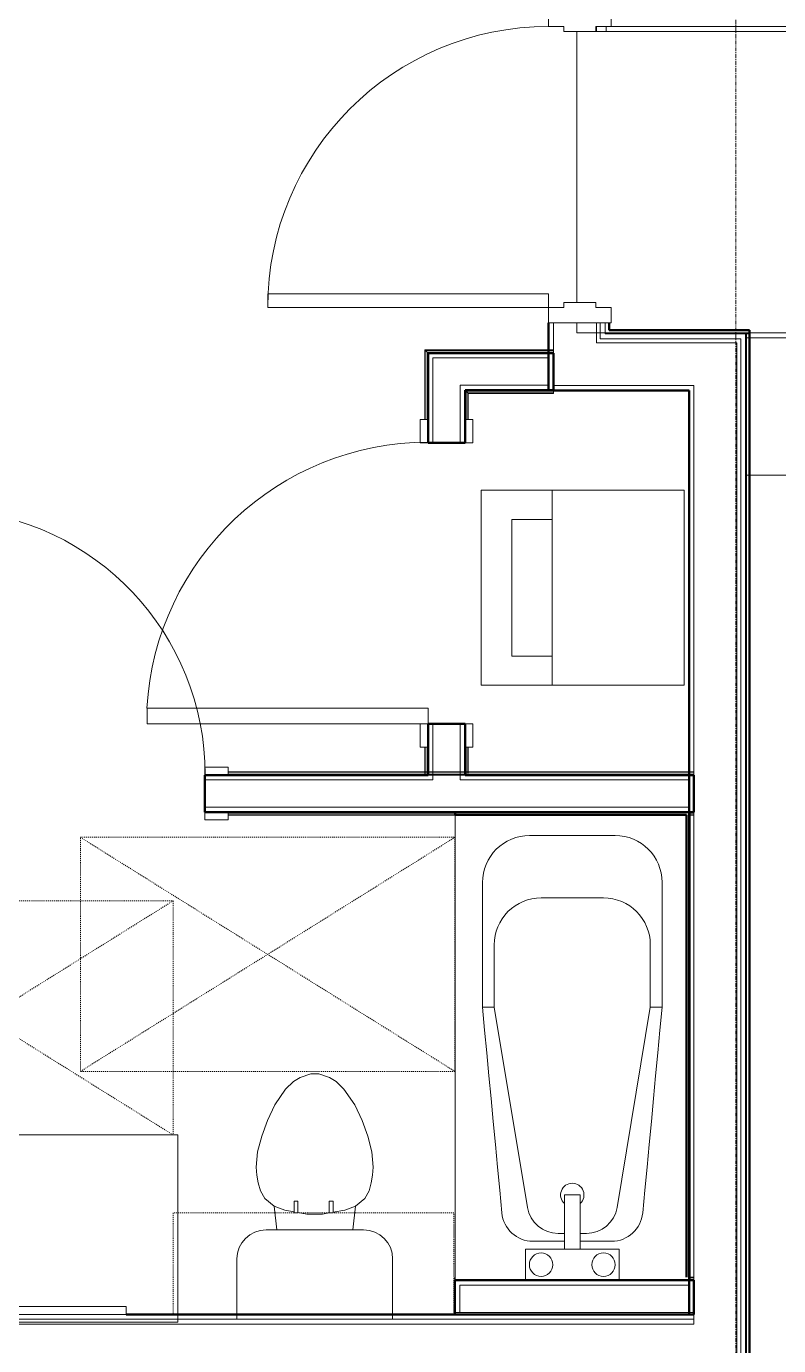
# Model space of a CAD drawing. Header units: inches. Extents: x -4218 to -1830, y 9767 to 12426.
# Drawn here: x -3572.2 to -3475.8, y 10838.4 to 11007.5 of the extents above; entities that cross this region are included whole.
import ezdxf

# ---------------------------------------------------------------- set-up
doc = ezdxf.new("R2010")
doc.units = ezdxf.units.IN
doc.header["$MEASUREMENT"] = 0
doc.linetypes.add('Dash', pattern=[0.25, 0.125, -0.125])
doc.linetypes.add('Grid Line 1_2_', pattern=[0.875, 0.5, -0.125, 0.125, -0.125])
for name, color, linetype, lineweight in [('0-1', 7, 'Continuous', 5), ('0-2', 253, 'Continuous', 9), ('0-3', 7, 'Continuous', 9), ('A-DOOR-1', 7, 'Continuous', 9), ('A-DOOR-2', 50, 'Continuous', 20), ('A-DOOR-FRAM-1', 50, 'Continuous', 20), ('A-FLOR-1', 253, 'Continuous', 9), ('A-FLOR-2', 252, 'Continuous', 9), ('A-FLOR-3', 7, 'Continuous', 9), ('A-FLOR-5', 192, 'Continuous', 9), ('A-GENM-HDLN-1', 7, 'Dash', 9), ('A-WALL-1', 250, 'Continuous', 50), ('A-WALL-2', 10, 'Continuous', 13), ('A-WALL-3', 254, 'Continuous', 9), ('A-WALL-4', 253, 'Continuous', 9), ('A-WALL-5', 252, 'Continuous', 9), ('A-WALL-6', 7, 'Continuous', 9), ('I-WALL-1', 250, 'Continuous', 50), ('I-WALL-2', 254, 'Continuous', 9), ('I-WALL-3', 253, 'Continuous', 9), ('I-WALL-4', 252, 'Continuous', 9), ('P-SANR-FIXT-1', 7, 'Continuous', 9), ('P-SANR-FIXT-2', 253, 'Continuous', 9), ('P-SANR-FIXT-3', 252, 'Continuous', 9), ('P-SANR-FIXT-4', 254, 'Continuous', 9), ('Q-CASE-1', 252, 'Continuous', 9), ('Q-CASE-2', 7, 'Continuous', 9), ('Q-CASE-4', 7, 'Dash', 9), ('Q-CASE-5', 254, 'Continuous', 9), ('S-GRID-1', 1, 'Grid Line 1_2_', 9)]:
    doc.layers.add(name, color=color, linetype=linetype, lineweight=lineweight)

# ---------------------------------------------------------------- blocks, each defined once
blk = doc.blocks.new('Basic Wall _ INT - W4BØF - _5_8 GYP - 2X4 WOOD_BATT_ - 5_8 GYP_ - ___-2688216-BACKGROUND - 3RD FLOOR')
at = {"layer": 'A-WALL-3'}
for p, q in [((-3486.67, 10911.92), (-3486.67, 10911.98)), ((-3486.67, 10911.77), (-3486.67, 10911.92)), ((-3486.67, 10911.7), (-3486.67, 10911.77)), ((-3486.67, 10911.56), (-3486.67, 10911.59))]:
    blk.add_line(p, q, dxfattribs=at)
at = {"layer": 'A-WALL-4'}
for p, q in [((-3643.97, 10911.59), (-3644, 10911.56)), ((-3643.8, 10911.77), (-3643.86, 10911.7)), ((-3643.65, 10911.92), (-3643.79, 10911.77)), ((-3643.59, 10911.98), (-3643.65, 10911.92)), ((-3620.4, 10911.92), (-3620.29, 10911.92)), ((-3620.28, 10911.92), (-3620.2, 10911.92)), ((-3620.19, 10911.92), (-3620.14, 10911.92)), ((-3615.25, 10911.56), (-3620, 10911.56)), ((-3619.99, 10911.92), (-3615.9, 10911.92)), ((-3615.87, 10911.92), (-3615.25, 10911.92)), ((-3615.1, 10911.92), (-3615.05, 10911.92)), ((-3615.03, 10911.92), (-3614.95, 10911.92)), ((-3614.94, 10911.92), (-3614.84, 10911.92)), ((-3591.65, 10911.92), (-3591.54, 10911.92)), ((-3591.53, 10911.92), (-3591.45, 10911.92)), ((-3591.45, 10911.92), (-3591.39, 10911.92)), ((-3591.25, 10911.92), (-3586.5, 10911.92)), ((-3586.5, 10911.56), (-3591.25, 10911.56)), ((-3585.98, 10911.56), (-3586.37, 10911.56)), ((-3546.37, 10911.56), (-3549.37, 10911.56)), ((-3521.16, 10911.92), (-3521.04, 10911.92)), ((-3521.04, 10911.92), (-3520.95, 10911.92)), ((-3520.95, 10911.92), (-3520.89, 10911.92)), ((-3516, 10911.56), (-3520.75, 10911.56)), ((-3520.72, 10911.92), (-3516.62, 10911.92)), ((-3516.59, 10911.92), (-3516, 10911.92)), ((-3515.85, 10911.92), (-3515.8, 10911.92)), ((-3515.79, 10911.92), (-3515.7, 10911.92)), ((-3515.7, 10911.92), (-3515.59, 10911.92)), ((-3487.3, 10911.92), (-3486.67, 10911.92)), ((-3486.67, 10911.56), (-3487.3, 10911.56)), ((-3486.67, 10911.98), (-3486.67, 10911.86)), ((-3486.67, 10911.86), (-3486.67, 10911.69)), ((-3486.67, 10911.69), (-3486.67, 10911.65)), ((-3486.67, 10911.65), (-3486.67, 10911.61)), ((-3486.67, 10911.61), (-3486.67, 10911.56))]:
    blk.add_line(p, q, dxfattribs=at)
at = {"layer": 'A-WALL-5'}
for p, q in [((-3620, 10911.56), (-3644, 10911.56)), ((-3643.65, 10911.92), (-3620.41, 10911.92)), ((-3620.4, 10911.98), (-3620.29, 10911.98)), ((-3620.28, 10911.98), (-3620.2, 10911.98)), ((-3620.19, 10911.98), (-3620.14, 10911.98)), ((-3615.88, 10911.69), (-3620, 10911.69)), ((-3619.99, 10911.98), (-3615.9, 10911.98)), ((-3615.87, 10911.98), (-3615.25, 10911.98)), ((-3615.25, 10911.69), (-3615.87, 10911.69)), ((-3591.25, 10911.56), (-3615.25, 10911.56)), ((-3615.1, 10911.98), (-3615.05, 10911.98)), ((-3615.03, 10911.98), (-3614.95, 10911.98)), ((-3614.94, 10911.98), (-3614.84, 10911.98)), ((-3614.84, 10911.92), (-3591.66, 10911.92)), ((-3591.65, 10911.98), (-3591.54, 10911.98)), ((-3591.53, 10911.98), (-3591.45, 10911.98)), ((-3591.44, 10911.98), (-3591.39, 10911.98)), ((-3591.25, 10911.98), (-3586.5, 10911.98)), ((-3586.52, 10911.69), (-3591.23, 10911.69)), ((-3586.37, 10911.56), (-3586.5, 10911.56)), ((-3546.37, 10911.92), (-3521.16, 10911.92)), ((-3520.75, 10911.56), (-3546.37, 10911.56)), ((-3521.15, 10911.98), (-3521.04, 10911.98)), ((-3521.04, 10911.98), (-3520.95, 10911.98)), ((-3520.95, 10911.98), (-3520.89, 10911.98)), ((-3516.62, 10911.69), (-3520.74, 10911.69)), ((-3520.71, 10911.98), (-3516.62, 10911.98)), ((-3516, 10911.69), (-3516.61, 10911.69)), ((-3516.58, 10911.98), (-3516, 10911.98)), ((-3487.3, 10911.56), (-3516, 10911.56)), ((-3515.85, 10911.98), (-3515.8, 10911.98)), ((-3515.79, 10911.98), (-3515.7, 10911.98)), ((-3515.7, 10911.98), (-3515.59, 10911.98)), ((-3515.59, 10911.92), (-3487.3, 10911.92)), ((-3487.3, 10911.98), (-3486.67, 10911.98)), ((-3486.67, 10911.69), (-3487.3, 10911.69))]:
    blk.add_line(p, q, dxfattribs=at)
at = {"layer": 'A-WALL-6'}
for p, q in [((-3620, 10911.69), (-3643.87, 10911.69)), ((-3643.59, 10911.98), (-3620.41, 10911.98)), ((-3591.25, 10911.69), (-3615.25, 10911.69)), ((-3614.84, 10911.98), (-3591.66, 10911.98)), ((-3586.37, 10911.69), (-3586.5, 10911.69)), ((-3546.37, 10911.98), (-3521.16, 10911.98)), ((-3520.75, 10911.69), (-3546.37, 10911.69)), ((-3487.3, 10911.69), (-3516, 10911.69)), ((-3515.59, 10911.98), (-3487.3, 10911.98))]:
    blk.add_line(p, q, dxfattribs=at)
at = {"layer": 'A-WALL-6', "flags": 128}
for points in [[(-3643.96, 10911.61), (-3643.93, 10911.63), (-3643.91, 10911.65), (-3643.9, 10911.67), (-3643.88, 10911.68), (-3643.88, 10911.69), (-3643.87, 10911.69)], [(-3643.87, 10911.69), (-3643.85, 10911.71), (-3643.8, 10911.77), (-3643.7, 10911.86), (-3643.59, 10911.98)]]:
    blk.add_lwpolyline(points, dxfattribs=at)
blk = doc.blocks.new('Basic Wall _ INT - W4BØF - _5_8 GYP - 2X4 WOOD_BATT_ - 5_8 GYP_ - ___-2688215-BACKGROUND - 3RD FLOOR')
at = {"layer": 'A-WALL-3'}
for p, q in [((-3486.67, 10906.79), (-3486.67, 10906.81)), ((-3486.67, 10906.61), (-3486.67, 10906.67)), ((-3486.67, 10906.46), (-3486.67, 10906.61)), ((-3486.67, 10906.4), (-3486.67, 10906.46))]:
    blk.add_line(p, q, dxfattribs=at)
at = {"layer": 'A-WALL-4'}
for p, q in [((-3649.1, 10906.46), (-3649.16, 10906.4)), ((-3648.95, 10906.61), (-3649.1, 10906.46)), ((-3648.89, 10906.67), (-3648.95, 10906.61)), ((-3648.75, 10906.81), (-3648.77, 10906.79)), ((-3615.25, 10906.81), (-3620, 10906.81)), ((-3620, 10906.46), (-3615.25, 10906.46)), ((-3583.37, 10906.81), (-3586.37, 10906.81)), ((-3546.37, 10906.81), (-3549.37, 10906.81)), ((-3486.67, 10906.81), (-3487.26, 10906.81)), ((-3487.26, 10906.46), (-3486.67, 10906.46)), ((-3486.67, 10906.81), (-3486.67, 10906.77)), ((-3486.67, 10906.77), (-3486.67, 10906.7)), ((-3486.67, 10906.7), (-3486.67, 10906.69)), ((-3486.67, 10906.69), (-3486.67, 10906.61)), ((-3486.67, 10906.61), (-3486.67, 10906.4))]:
    blk.add_line(p, q, dxfattribs=at)
at = {"layer": 'A-WALL-5'}
for p, q in [((-3649.1, 10906.46), (-3621, 10906.46)), ((-3620, 10906.81), (-3648.75, 10906.81)), ((-3620, 10906.4), (-3615.25, 10906.4)), ((-3619.98, 10906.69), (-3615.27, 10906.69)), ((-3586.37, 10906.81), (-3615.25, 10906.81)), ((-3614.25, 10906.46), (-3586.37, 10906.46)), ((-3517.26, 10906.81), (-3546.37, 10906.81)), ((-3546.37, 10906.46), (-3517.26, 10906.46)), ((-3487.26, 10906.69), (-3486.67, 10906.69)), ((-3487.26, 10906.4), (-3486.67, 10906.4))]:
    blk.add_line(p, q, dxfattribs=at)
at = {"layer": 'A-WALL-6'}
for p, q in [((-3649.16, 10906.4), (-3621, 10906.4)), ((-3648.87, 10906.69), (-3620, 10906.69)), ((-3615.25, 10906.69), (-3586.37, 10906.69)), ((-3614.25, 10906.4), (-3586.37, 10906.4)), ((-3546.37, 10906.69), (-3517.26, 10906.69)), ((-3546.37, 10906.4), (-3517.26, 10906.4))]:
    blk.add_line(p, q, dxfattribs=at)
at = {"layer": 'A-WALL-6', "flags": 128}
for points in [[(-3649.16, 10906.4), (-3649.04, 10906.52), (-3648.95, 10906.61), (-3648.89, 10906.67), (-3648.87, 10906.69)], [(-3648.87, 10906.69), (-3648.87, 10906.69), (-3648.86, 10906.7), (-3648.85, 10906.71), (-3648.83, 10906.73), (-3648.81, 10906.75), (-3648.79, 10906.77)]]:
    blk.add_lwpolyline(points, dxfattribs=at)
blk = doc.blocks.new('Basic Wall _ INT - W4BØF - _5_8 GYP - 2X4 WOOD_BATT_ - 5_8 GYP_ - ___-2688218-BACKGROUND - 3RD FLOOR')
at = {"layer": 'A-WALL-4'}
for p, q in [((-3516, 10960.88), (-3515.97, 10960.86)), ((-3515.86, 10960.74), (-3515.8, 10960.68)), ((-3515.79, 10960.68), (-3515.65, 10960.53)), ((-3515.65, 10960.53), (-3515.59, 10960.47)), ((-3504.67, 10960.88), (-3505.26, 10960.88)), ((-3504.67, 10960.86), (-3504.67, 10960.88))]:
    blk.add_line(p, q, dxfattribs=at)
at = {"layer": 'A-WALL-5'}
for p, q in [((-3505.3, 10960.88), (-3516, 10960.88)), ((-3515.65, 10960.53), (-3504.67, 10960.53)), ((-3504.67, 10960.88), (-3504.67, 10960.84)), ((-3504.67, 10960.68), (-3504.67, 10960.74)), ((-3504.67, 10960.53), (-3504.67, 10960.68)), ((-3504.67, 10960.47), (-3504.67, 10960.53))]:
    blk.add_line(p, q, dxfattribs=at)
at = {"layer": 'A-WALL-6'}
for p, q in [((-3515.87, 10960.76), (-3504.67, 10960.76)), ((-3515.59, 10960.47), (-3504.67, 10960.47)), ((-3504.67, 10960.84), (-3504.67, 10960.76)), ((-3504.67, 10960.76), (-3504.67, 10960.47))]:
    blk.add_line(p, q, dxfattribs=at)
at = {"layer": 'A-WALL-6', "flags": 128}
for points in [[(-3515.87, 10960.76), (-3515.88, 10960.76), (-3515.88, 10960.77), (-3515.9, 10960.78), (-3515.91, 10960.8), (-3515.93, 10960.82), (-3515.96, 10960.84)], [(-3515.59, 10960.47), (-3515.7, 10960.59), (-3515.8, 10960.68), (-3515.85, 10960.74), (-3515.87, 10960.76)]]:
    blk.add_lwpolyline(points, dxfattribs=at)
blk = doc.blocks.new('Basic Wall _ INT - W4BØF - _5_8 GYP - 2X4 WOOD_BATT_ - 5_8 GYP_ - ___-2688217-BACKGROUND - 3RD FLOOR')
at = {"layer": 'A-WALL-3'}
for p, q in [((-3504.67, 10965.98), (-3504.67, 10966.05)), ((-3504.67, 10965.84), (-3504.67, 10965.98)), ((-3504.67, 10965.77), (-3504.67, 10965.83))]:
    blk.add_line(p, q, dxfattribs=at)
at = {"layer": 'A-WALL-4'}
for p, q in [((-3521.16, 10966.05), (-3521.1, 10965.98)), ((-3521.1, 10965.98), (-3520.95, 10965.84)), ((-3520.95, 10965.83), (-3520.89, 10965.77)), ((-3520.77, 10965.66), (-3520.75, 10965.63)), ((-3505.3, 10965.98), (-3504.67, 10965.98)), ((-3504.67, 10965.63), (-3505.3, 10965.63)), ((-3504.67, 10966.05), (-3504.67, 10965.78)), ((-3504.67, 10965.63), (-3504.67, 10965.66))]:
    blk.add_line(p, q, dxfattribs=at)
at = {"layer": 'A-WALL-5'}
for p, q in [((-3521.1, 10965.98), (-3505.3, 10965.98)), ((-3505.3, 10965.63), (-3520.75, 10965.63)), ((-3505.3, 10966.05), (-3504.67, 10966.05)), ((-3504.67, 10965.76), (-3505.3, 10965.76)), ((-3504.67, 10965.78), (-3504.67, 10965.76)), ((-3504.67, 10965.76), (-3504.67, 10965.75)), ((-3504.67, 10965.75), (-3504.67, 10965.73)), ((-3504.67, 10965.73), (-3504.67, 10965.7)), ((-3504.67, 10965.7), (-3504.67, 10965.68)), ((-3504.67, 10965.68), (-3504.67, 10965.63))]:
    blk.add_line(p, q, dxfattribs=at)
at = {"layer": 'A-WALL-6'}
for p, q in [((-3521.16, 10966.05), (-3505.3, 10966.05)), ((-3505.3, 10965.76), (-3520.87, 10965.76))]:
    blk.add_line(p, q, dxfattribs=at)
at = {"layer": 'A-WALL-6', "flags": 128}
for points in [[(-3520.87, 10965.76), (-3520.89, 10965.78), (-3520.95, 10965.83), (-3521.04, 10965.93), (-3521.16, 10966.05)], [(-3520.79, 10965.68), (-3520.81, 10965.7), (-3520.83, 10965.72), (-3520.85, 10965.73), (-3520.86, 10965.75), (-3520.87, 10965.75), (-3520.87, 10965.76)]]:
    blk.add_lwpolyline(points, dxfattribs=at)
blk = doc.blocks.new('SWING - SINGLE - FLUSH - 2-10 x 6-8 - PRIVACY-3199405-BACKGROUND - 3RD FLOOR')
at = {"layer": 'A-DOOR-1'}
blk.add_arc((17, -2.38), 34.07, 180, 266.6343, dxfattribs=at)
at = {"layer": 'A-DOOR-2'}
for p, q in [((15, -2.38), (15, -36.38)), ((17, -2.38), (15, -2.38)), ((17, -2.38), (17, -36.38)), ((17, -36.38), (15, -36.38))]:
    blk.add_line(p, q, dxfattribs=at)
at = {"layer": 'A-DOOR-FRAM-1'}
for p, q in [((-20, 2.37), (-20, 3.37)), ((-20, 3.37), (-17, 3.37)), ((-17, 2.37), (-20, 2.37)), ((-17, 3.37), (-17, 2.37)), ((17, 2.37), (17, 3.37)), ((17, 3.37), (20, 3.37)), ((20, 2.37), (17, 2.37)), ((20, 3.37), (20, 2.37)), ((-20, -2.38), (-17, -2.38)), ((-20, -3.38), (-20, -2.38)), ((-17, -3.38), (-20, -3.38)), ((-17, -2.38), (-17, -3.38)), ((17, -2.38), (20, -2.38)), ((17, -3.38), (17, -2.38)), ((20, -3.38), (17, -3.38)), ((20, -2.38), (20, -3.38))]:
    blk.add_line(p, q, dxfattribs=at)
blk = doc.blocks.new('Basic Wall _ INT - W4BØF - _5_8 GYP - 2X4 WOOD_BATT_ - 5_8 GYP_ - ___-2688220-BACKGROUND - 3RD FLOOR')
at = {"layer": 'A-WALL-3'}
for p, q in [((-3516, 10911.56), (-3515.97, 10911.56)), ((-3515.86, 10911.56), (-3515.8, 10911.56)), ((-3515.79, 10911.56), (-3515.65, 10911.56)), ((-3515.65, 10911.56), (-3515.59, 10911.56))]:
    blk.add_line(p, q, dxfattribs=at)
at = {"layer": 'A-WALL-4'}
for p, q in [((-3515.97, 10960.86), (-3516, 10960.88)), ((-3515.8, 10960.68), (-3515.86, 10960.74)), ((-3515.65, 10960.53), (-3515.79, 10960.68)), ((-3515.59, 10960.47), (-3515.65, 10960.53)), ((-3516, 10954.13), (-3516, 10957.13)), ((-3516, 10915.13), (-3516, 10918.13)), ((-3515.91, 10911.56), (-3515.93, 10911.56)), ((-3515.9, 10911.56), (-3515.91, 10911.56)), ((-3515.88, 10911.56), (-3515.9, 10911.56)), ((-3515.88, 10911.56), (-3515.88, 10911.56)), ((-3515.87, 10911.56), (-3515.88, 10911.56)), ((-3515.7, 10911.56), (-3515.87, 10911.56)), ((-3515.59, 10911.56), (-3515.7, 10911.56)), ((-3515.65, 10911.98), (-3515.65, 10911.81))]:
    blk.add_line(p, q, dxfattribs=at)
at = {"layer": 'A-WALL-5'}
for p, q in [((-3516, 10957.13), (-3516, 10960.88)), ((-3515.65, 10960.53), (-3515.65, 10957.15)), ((-3516, 10911.56), (-3516, 10915.13)), ((-3515.65, 10915.13), (-3515.65, 10911.98)), ((-3515.96, 10911.56), (-3516, 10911.56)), ((-3515.93, 10911.56), (-3515.96, 10911.56)), ((-3515.59, 10911.98), (-3515.59, 10911.81))]:
    blk.add_line(p, q, dxfattribs=at)
at = {"layer": 'A-WALL-6'}
for p, q in [((-3515.87, 10957.13), (-3515.87, 10960.76)), ((-3515.59, 10960.47), (-3515.59, 10957.13)), ((-3515.87, 10911.56), (-3515.87, 10915.13)), ((-3515.59, 10915.13), (-3515.59, 10911.98))]:
    blk.add_line(p, q, dxfattribs=at)
at = {"layer": 'A-WALL-6', "flags": 128}
for points in [[(-3515.96, 10960.84), (-3515.93, 10960.82), (-3515.91, 10960.8), (-3515.9, 10960.78), (-3515.88, 10960.77), (-3515.88, 10960.76), (-3515.87, 10960.76)], [(-3515.87, 10960.76), (-3515.85, 10960.74), (-3515.8, 10960.68), (-3515.7, 10960.59), (-3515.59, 10960.47)]]:
    blk.add_lwpolyline(points, dxfattribs=at)
blk = doc.blocks.new('Basic Wall _ INT - W4BØF - _5_8 GYP - 2X4 WOOD_BATT_ - 5_8 GYP_ - ___-2688219-BACKGROUND - 3RD FLOOR')
at = {"layer": 'A-WALL-3'}
for p, q in [((-3521.16, 10911.56), (-3521.1, 10911.56)), ((-3521.1, 10911.56), (-3520.95, 10911.56)), ((-3520.95, 10911.56), (-3520.89, 10911.56)), ((-3520.77, 10911.56), (-3520.75, 10911.56))]:
    blk.add_line(p, q, dxfattribs=at)
at = {"layer": 'A-WALL-4'}
for p, q in [((-3521.1, 10965.98), (-3521.16, 10966.05)), ((-3520.95, 10965.84), (-3521.1, 10965.98)), ((-3520.89, 10965.77), (-3520.95, 10965.83)), ((-3520.75, 10965.63), (-3520.77, 10965.66)), ((-3520.75, 10954.13), (-3520.75, 10957.13)), ((-3520.75, 10915.13), (-3520.75, 10918.13)), ((-3520.95, 10911.56), (-3521.16, 10911.56)), ((-3521.1, 10911.98), (-3521.1, 10911.86)), ((-3521.1, 10911.82), (-3521.1, 10911.77)), ((-3520.89, 10911.56), (-3520.95, 10911.56)), ((-3520.87, 10911.56), (-3520.89, 10911.56)), ((-3520.85, 10911.56), (-3520.87, 10911.56)), ((-3520.81, 10911.56), (-3520.85, 10911.56))]:
    blk.add_line(p, q, dxfattribs=at)
at = {"layer": 'A-WALL-5'}
for p, q in [((-3521.1, 10965.98), (-3521.1, 10957.13)), ((-3520.75, 10957.13), (-3520.75, 10965.63)), ((-3521.1, 10915.13), (-3521.1, 10911.98)), ((-3520.75, 10911.56), (-3520.75, 10915.13)), ((-3521.16, 10911.98), (-3521.16, 10911.86)), ((-3521.16, 10911.82), (-3521.16, 10911.77)), ((-3520.79, 10911.56), (-3520.81, 10911.56)), ((-3520.75, 10911.56), (-3520.79, 10911.56))]:
    blk.add_line(p, q, dxfattribs=at)
at = {"layer": 'A-WALL-6'}
for p, q in [((-3521.16, 10966.05), (-3521.16, 10957.13)), ((-3520.87, 10965.76), (-3520.87, 10957.13)), ((-3521.16, 10915.13), (-3521.16, 10911.98)), ((-3520.87, 10915.13), (-3520.87, 10911.56))]:
    blk.add_line(p, q, dxfattribs=at)
at = {"layer": 'A-WALL-6', "flags": 128}
for points in [[(-3521.16, 10966.05), (-3521.04, 10965.93), (-3520.95, 10965.83), (-3520.89, 10965.78), (-3520.87, 10965.76)], [(-3520.87, 10965.76), (-3520.87, 10965.75), (-3520.86, 10965.75), (-3520.85, 10965.73), (-3520.83, 10965.72), (-3520.81, 10965.7), (-3520.79, 10965.68)]]:
    blk.add_lwpolyline(points, dxfattribs=at)
blk = doc.blocks.new('Stacked Washer and Dryer - 26_x25_ - Private-1352637-BACKGROUND - 3RD FLOOR')
at = {"layer": 'P-SANR-FIXT-1'}
for p, q in [((0, 12.5), (26, 12.5)), ((0, 12.5), (0, -12.5)), ((16.90625, 12.5), (16.90625, -12.5)), ((26, 12.5), (26, -12.5)), ((16.90625, 8.75), (22.09375, 8.75)), ((22.09375, 8.75), (22.09375, -8.75)), ((22.09375, -8.75), (16.90625, -8.75)), ((26, -12.5), (0, -12.5))]:
    blk.add_line(p, q, dxfattribs=at)
blk = doc.blocks.new('SWING - SINGLE - FLUSH - 3-0 x 6-8 - PASSAGE-3208263-BACKGROUND - 3RD FLOOR')
at = {"layer": 'A-DOOR-1'}
blk.add_arc((18, -2.38), 36.07, 180, 266.8211, dxfattribs=at)
at = {"layer": 'A-DOOR-2'}
for p, q in [((16, -2.38), (16, -38.39)), ((18, -2.38), (16, -2.38)), ((18, -2.38), (18, -38.39)), ((18, -38.39), (16, -38.39))]:
    blk.add_line(p, q, dxfattribs=at)
at = {"layer": 'A-DOOR-FRAM-1'}
for p, q in [((-21, 2.37), (-21, 3.37)), ((-21, 3.37), (-18, 3.37)), ((-18, 2.37), (-21, 2.37)), ((-18, 3.37), (-18, 2.37)), ((18, 2.37), (18, 3.37)), ((18, 3.37), (21, 3.37)), ((21, 2.37), (18, 2.37)), ((21, 3.37), (21, 2.37)), ((-21, -2.38), (-18, -2.38)), ((-21, -3.38), (-21, -2.38)), ((-18, -3.38), (-21, -3.38)), ((-18, -2.38), (-18, -3.38)), ((18, -2.38), (21, -2.38)), ((18, -3.38), (18, -2.38)), ((21, -3.38), (18, -3.38)), ((21, -2.38), (21, -3.38))]:
    blk.add_line(p, q, dxfattribs=at)
blk = doc.blocks.new('Toilet-Domestic-3D - Toilet-Domestic-3D-V87-BACKGROUND - 3RD FLOOR')
at = {"layer": 'P-SANR-FIXT-1'}
for p, q in [((-1.87, 11.5), (-0.5, 12)), ((-0.5, 12), (0.5, 12)), ((0.5, 12), (1.87, 11.5)), ((-3.74, 10), (-2.74, 11)), ((-2.74, 11), (-1.87, 11.5)), ((1.87, 11.5), (2.74, 11)), ((2.74, 11), (3.74, 10)), ((-5.13, 8), (-3.74, 10)), ((3.74, 10), (5.13, 8)), ((-6.06, 6), (-5.13, 8)), ((5.13, 8), (6.06, 6)), ((-6.79, 4), (-6.06, 6)), ((6.06, 6), (6.79, 4)), ((-7.33, 1.99), (-6.79, 4)), ((6.79, 4), (7.33, 1.99)), ((-7.5, 0), (-7.33, 1.99)), ((7.33, 1.99), (7.5, 0)), ((-7.41, -1), (-7.5, 0)), ((-7.24, -2), (-7.41, -1)), ((7.41, -1), (7.24, -2)), ((7.5, 0), (7.41, -1)), ((-6.97, -3), (-7.24, -2)), ((-6.4, -4), (-6.97, -3)), ((6.97, -3), (6.4, -4)), ((7.24, -2), (6.97, -3)), ((-5.21, -5), (-6.4, -4)), ((-3.84, -5.5), (-5.21, -5)), ((-4.86, -8.02), (-5.21, -5)), ((5.21, -5), (3.84, -5.5)), ((4.86, -8.02), (5.21, -5)), ((6.4, -4), (5.21, -5)), ((-2.65, -5.71), (-3.84, -5.5)), ((-1, -6), (-2.16, -5.8)), ((1, -6), (-1, -6)), ((1.85, -5.85), (1, -6)), ((3.84, -5.5), (2.34, -5.76)), ((6.25, -8.02), (-6.25, -8.02)), ((-9.98, -11.75), (-9.98, -18.85)), ((9.98, -18.85), (9.98, -11.75))]:
    blk.add_line(p, q, dxfattribs=at)
for centre, start, end in [((-6.25, -11.75), 90, 180), ((6.25, -11.75), 0, 90)]:
    blk.add_arc(centre, 3.73, start, end, dxfattribs=at)
at = {"layer": 'P-SANR-FIXT-2'}
blk.add_line((-9.98, -19.48), (9.98, -19.48), dxfattribs=at)
at = {"layer": 'P-SANR-FIXT-3'}
for p, q in [((-9.98, -18.85), (-9.98, -19.48)), ((9.98, -19.48), (9.98, -18.85))]:
    blk.add_line(p, q, dxfattribs=at)
blk = doc.blocks.new('Bath Vanity - Bath Vanity 60_-2708009-BACKGROUND - 3RD FLOOR')
at = {"layer": 'Q-CASE-1'}
for p, q in [((30.74, 0), (-29.26, 0)), ((-29.26, 0), (-29.26, -1)), ((30.74, -1), (30.74, 0))]:
    blk.add_line(p, q, dxfattribs=at)
at = {"layer": 'Q-CASE-2'}
for p, q in [((-29.26, -1), (-29.26, -24)), ((30.74, -24), (30.74, -1)), ((-29.26, -24), (30.74, -24))]:
    blk.add_line(p, q, dxfattribs=at)
blk = doc.blocks.new('Bath Tub - Maestro - 60_x30_-V91-BACKGROUND - 3RD FLOOR')
at = {"layer": 'P-SANR-FIXT-1'}
for p, q in [((59.63, 0), (0.38, 0)), ((35, -5), (9.35, -9.26)), ((35, -3.5), (51, -3.5)), ((35, -5), (35, -3.5)), ((43, -5), (35, -5)), ((4, -9), (0.38, -9)), ((4, -14), (4, -9)), ((5, -14), (5, -9.96)), ((57, -9.5), (57, -20.5)), ((49, -19), (49, -11)), ((6, -13.2), (6, -14)), ((4, -16), (4, -14)), ((4, -14), (10.94, -14)), ((10.94, -16), (10.94, -14)), ((4, -21), (4, -16)), ((10.94, -16), (4, -16)), ((5, -20.04), (5, -16)), ((6, -16), (6, -16.8)), ((0.38, -21), (4, -21)), ((9.35, -20.74), (35, -25)), ((35, -25), (35, -26.5)), ((35, -25), (43, -25)), ((51, -26.5), (35, -26.5))]:
    blk.add_line(p, q, dxfattribs=at)
at = {"layer": 'P-SANR-FIXT-1', "flags": 128}
for points in [[(8.63, -5.97), (11.56, -5.7), (14.49, -5.42), (17.42, -5.15), (20.35, -4.87), (23.28, -4.6), (26.21, -4.32), (29.14, -4.05), (32.07, -3.77), (35, -3.5)], [(35, -26.5), (32.07, -26.23), (29.14, -25.95), (26.21, -25.68), (23.28, -25.4), (20.35, -25.13), (17.42, -24.85), (14.49, -24.58), (11.56, -24.3), (8.63, -24.03)]]:
    blk.add_lwpolyline(points, dxfattribs=at)
at = {"layer": 'P-SANR-FIXT-1'}
for centre, radius, start, end in [((43, -11), 6, 360, 90), ((51, -9.5), 6, 0, 90), ((9, -9.96), 4, 95.3558, 180), ((2, -11), 1.5, 0, 180), ((10, -13.2), 4, 99.4223, 180), ((2, -11), 1.5, 180, 360), ((10.94, -15), 1.5, 0, 137.9289), ((10.94, -15), 1.5, 222.0711, 360), ((10, -16.8), 4, 180, 260.5777), ((2, -19), 1.5, 0, 180), ((2, -19), 1.5, 180, 360), ((9, -20.04), 4, 180, 264.6442), ((43, -19), 6, 270, 0), ((51, -20.5), 6, 270, 0)]:
    blk.add_arc(centre, radius, start, end, dxfattribs=at)
at = {"layer": 'P-SANR-FIXT-2'}
for p, q in [((0, 0), (0, -9)), ((60, -29.97), (60, 0)), ((0, -9), (0, -21)), ((0, -21), (0, -29.97)), ((0, -30), (60, -30))]:
    blk.add_line(p, q, dxfattribs=at)
at = {"layer": 'P-SANR-FIXT-3'}
for p, q in [((0.38, 0), (0, 0)), ((60, 0), (59.63, 0)), ((0.38, -9), (0, -9)), ((0, -21), (0.38, -21))]:
    blk.add_line(p, q, dxfattribs=at)
at = {"layer": 'P-SANR-FIXT-4'}
blk.add_line((0, -9), (0, -21), dxfattribs=at)
blk = doc.blocks.new('ADA Clearances - 30_x48_-1721104-BACKGROUND - 3RD FLOOR')
at = {"layer": 'A-GENM-HDLN-1'}
for p, q in [((15, 24), (-15, -24)), ((-15, 24), (15, -24)), ((-15, -24), (-15, 24)), ((-15, 24), (15, 24)), ((15, 24), (15, -24)), ((15, -24), (-15, -24))]:
    blk.add_line(p, q, dxfattribs=at)
blk = doc.blocks.new('ADA Clearances - 30_x48_-V89-BACKGROUND - 3RD FLOOR')
at = {"layer": 'A-GENM-HDLN-1'}
for p, q in [((15, 24), (-15, -24)), ((-15, 24), (15, -24)), ((-15, 24), (15, 24)), ((15, 24), (15, -24)), ((15, -24), (-15, -24))]:
    blk.add_line(p, q, dxfattribs=at)
blk = doc.blocks.new('BATHROOM MIRROR - BATHROOM MIRROR 48_-3124766-BACKGROUND - 3RD FLOOR')
at = {"layer": 'Q-CASE-2'}
for p, q in [((24.74, 24), (-23.26, 24)), ((-23.26, 23), (-23.26, 24)), ((24.74, 24), (24.74, 23)), ((-23.26, 23), (24.74, 23))]:
    blk.add_line(p, q, dxfattribs=at)
at = {"layer": 'Q-CASE-5'}
blk.add_line((21.74, 24), (-20.26, 24), dxfattribs=at)
blk = doc.blocks.new('300 Series Wall Hung Cabinet_326 - 36_-2909952-BACKGROUND - 3RD FLOOR')
at = {"layer": 'Q-CASE-2'}
for p, q in [((-2.5, -13.19), (-2.01, -13.19)), ((-2.5, -13.19), (-2.5, -14.69)), ((-2.01, -14.69), (-2.01, -13.19)), ((2, -13.19), (2.49, -13.19)), ((2, -13.19), (2, -14.69)), ((2.49, -14.69), (2.49, -13.19)), ((-2.5, -14.69), (-2.01, -14.69)), ((2, -14.69), (2.49, -14.69))]:
    blk.add_line(p, q, dxfattribs=at)
at = {"layer": 'Q-CASE-4'}
for p, q in [((18, -0.19), (-18, -0.19)), ((-18, -0.19), (-18, -13.19)), ((18, -13.19), (18, -0.19)), ((-18, -13.19), (18, -13.19))]:
    blk.add_line(p, q, dxfattribs=at)
blk = doc.blocks.new('Basic Wall _ INT - W4FØF - INT - _5_8 GYP - 2X4 WOOD_BATT__ - ___-3084544-BACKGROUND - 3RD FLOOR')
at = {"layer": 'A-WALL-3'}
for p, q in [((-3486.67, 10847.17), (-3486.67, 10847.23)), ((-3486.67, 10847.02), (-3486.67, 10847.17)), ((-3486.67, 10846.95), (-3486.67, 10847.02)), ((-3486.67, 10846.81), (-3486.67, 10846.84))]:
    blk.add_line(p, q, dxfattribs=at)
at = {"layer": 'A-WALL-4'}
for p, q in [((-3486.67, 10847.17), (-3487.26, 10847.17)), ((-3486.67, 10847.23), (-3486.67, 10847.02)), ((-3487.26, 10846.81), (-3486.67, 10846.81)), ((-3486.67, 10847.02), (-3486.67, 10846.94)), ((-3486.67, 10846.94), (-3486.67, 10846.93)), ((-3486.67, 10846.93), (-3486.67, 10846.9)), ((-3486.67, 10846.9), (-3486.67, 10846.88)), ((-3486.67, 10846.88), (-3486.67, 10846.86)), ((-3486.67, 10846.86), (-3486.67, 10846.81))]:
    blk.add_line(p, q, dxfattribs=at)
at = {"layer": 'A-WALL-5'}
for p, q in [((-3517.3, 10847.23), (-3517.3, 10847.17)), ((-3517.3, 10847.17), (-3517.3, 10847.02)), ((-3486.67, 10847.23), (-3487.26, 10847.23)), ((-3517.3, 10847.02), (-3517.3, 10846.95)), ((-3517.3, 10846.84), (-3517.3, 10846.81)), ((-3486.67, 10846.94), (-3487.26, 10846.94))]:
    blk.add_line(p, q, dxfattribs=at)
at = {"layer": 'A-WALL-6'}
for p, q in [((-3517.3, 10846.94), (-3517.3, 10847.23)), ((-3517.3, 10846.86), (-3517.3, 10846.94)), ((-3517.3, 10846.81), (-3517.3, 10846.86))]:
    blk.add_line(p, q, dxfattribs=at)
blk = doc.blocks.new('CTR - 1st Phase - Unit Layouts_rvt-1-BACKGROUND - 3RD FLOOR')
at = {"layer": 'A-WALL-1'}
for p, q in [((-3504.67, 10965.63), (-3520.75, 10965.63)), ((-3520.75, 10965.63), (-3520.75, 10965.01)), ((-3504.67, 10965.01), (-3504.67, 10965.63)), ((-3520.75, 10965.01), (-3520.75, 10960.88)), ((-3504.67, 10961.51), (-3504.67, 10965.01)), ((-3520.75, 10960.88), (-3520.75, 10954.13)), ((-3516, 10960.88), (-3504.67, 10960.88)), ((-3516, 10954.13), (-3516, 10960.88)), ((-3504.67, 10960.88), (-3504.67, 10961.51)), ((-3520.75, 10954.13), (-3516, 10954.13)), ((-3516, 10918.13), (-3520.75, 10918.13)), ((-3520.75, 10918.13), (-3520.75, 10911.56)), ((-3516, 10911.56), (-3516, 10918.13)), ((-3520.75, 10911.56), (-3549.37, 10911.56)), ((-3549.37, 10911.56), (-3549.37, 10906.81)), ((-3486.67, 10911.56), (-3516, 10911.56)), ((-3486.67, 10910.94), (-3486.67, 10911.56)), ((-3486.67, 10907.44), (-3486.67, 10910.94)), ((-3549.37, 10906.81), (-3486.67, 10906.81)), ((-3487.64, 10906.81), (-3517.26, 10906.81)), ((-3517.26, 10906.81), (-3517.26, 10906.44)), ((-3517.26, 10906.44), (-3487.64, 10906.44)), ((-3487.26, 10906.81), (-3487.64, 10906.81)), ((-3487.64, 10906.44), (-3487.64, 10847.19)), ((-3487.26, 10846.81), (-3487.26, 10906.81)), ((-3486.67, 10906.81), (-3486.67, 10907.44)), ((-3486.67, 10846.81), (-3517.3, 10846.81)), ((-3517.3, 10846.81), (-3517.3, 10846.19)), ((-3517.3, 10846.19), (-3517.3, 10842.69)), ((-3487.64, 10846.81), (-3487.26, 10846.81)), ((-3486.67, 10846.19), (-3486.67, 10846.81)), ((-3486.67, 10842.69), (-3486.67, 10846.19)), ((-3517.3, 10842.69), (-3517.3, 10842.44)), ((-3517.3, 10842.44), (-3486.67, 10842.44)), ((-3486.67, 10842.44), (-3486.67, 10842.69))]:
    blk.add_line(p, q, dxfattribs=at)
at = {"layer": 'A-WALL-2'}
for p, q in [((-3520.12, 10965.01), (-3505.3, 10965.01)), ((-3520.12, 10961.51), (-3520.12, 10965.01)), ((-3505.3, 10961.51), (-3505.3, 10965.01)), ((-3520.12, 10960.88), (-3520.12, 10961.51)), ((-3520.12, 10960.88), (-3520.12, 10954.13)), ((-3516.62, 10961.51), (-3505.3, 10961.51)), ((-3516.62, 10960.88), (-3516.62, 10961.51)), ((-3516.62, 10960.88), (-3516.62, 10954.13)), ((-3520.12, 10918.13), (-3520.12, 10911.56)), ((-3516.62, 10918.13), (-3516.62, 10911.56)), ((-3520.12, 10910.94), (-3520.12, 10911.56)), ((-3516.62, 10910.94), (-3516.62, 10911.56)), ((-3549.37, 10910.94), (-3520.12, 10910.94)), ((-3516.62, 10910.94), (-3487.3, 10910.94)), ((-3487.3, 10910.94), (-3487.3, 10907.44)), ((-3549.37, 10907.44), (-3487.3, 10907.44)), ((-3516.67, 10846.19), (-3516.67, 10842.69)), ((-3487.3, 10846.19), (-3516.67, 10846.19)), ((-3487.3, 10842.69), (-3487.3, 10846.19)), ((-3516.67, 10842.69), (-3517.3, 10842.69)), ((-3516.67, 10842.69), (-3517.3, 10842.69)), ((-3487.3, 10842.69), (-3516.67, 10842.69)), ((-3486.67, 10842.69), (-3487.3, 10842.69)), ((-3486.67, 10842.69), (-3487.3, 10842.69))]:
    blk.add_line(p, q, dxfattribs=at)
at = {"layer": 'A-WALL-3'}
for p, q in [((-3504.67, 10965.63), (-3505.3, 10965.63)), ((-3504.67, 10965.63), (-3504.67, 10961.51)), ((-3505.26, 10960.88), (-3504.67, 10960.88)), ((-3520.75, 10957.13), (-3520.75, 10954.13)), ((-3516, 10954.13), (-3516, 10957.13)), ((-3520.75, 10918.13), (-3520.75, 10915.13)), ((-3516, 10915.13), (-3516, 10918.13)), ((-3546.37, 10911.56), (-3549.37, 10911.56)), ((-3520.89, 10911.56), (-3521.16, 10911.56)), ((-3520.75, 10911.98), (-3520.75, 10911.86)), ((-3520.75, 10911.82), (-3520.75, 10911.77)), ((-3516, 10911.81), (-3516, 10911.98)), ((-3515.59, 10911.56), (-3515.85, 10911.56)), ((-3486.67, 10911.56), (-3487.3, 10911.56)), ((-3486.67, 10911.56), (-3486.67, 10906.81)), ((-3549.37, 10906.81), (-3546.37, 10906.81)), ((-3487.26, 10906.81), (-3486.67, 10906.81)), ((-3486.67, 10846.81), (-3487.26, 10846.81)), ((-3486.67, 10846.81), (-3486.67, 10842.44))]:
    blk.add_line(p, q, dxfattribs=at)
at = {"layer": 'A-WALL-4'}
for p, q in [((-3505.3, 10965.63), (-3520.75, 10965.63)), ((-3520.75, 10960.88), (-3520.75, 10965.63)), ((-3520.75, 10960.88), (-3520.75, 10957.13)), ((-3516, 10960.88), (-3505.3, 10960.88)), ((-3516, 10957.13), (-3516, 10960.88)), ((-3504.67, 10961.46), (-3504.67, 10960.88)), ((-3520.75, 10915.13), (-3520.75, 10911.98)), ((-3516, 10911.98), (-3516, 10915.13)), ((-3521.16, 10911.56), (-3546.37, 10911.56)), ((-3487.3, 10911.56), (-3515.59, 10911.56)), ((-3546.37, 10906.81), (-3517.26, 10906.81)), ((-3487.64, 10906.81), (-3517.26, 10906.81)), ((-3487.64, 10906.81), (-3487.3, 10906.81)), ((-3487.26, 10846.81), (-3487.26, 10906.81)), ((-3487.3, 10846.81), (-3487.64, 10846.81)), ((-3517.3, 10842.44), (-3486.67, 10842.44))]:
    blk.add_line(p, q, dxfattribs=at)
at = {"layer": 'A-WALL-5'}
for p, q in [((-3516, 10954.13), (-3520.75, 10954.13)), ((-3520.75, 10918.13), (-3516, 10918.13)), ((-3549.37, 10906.81), (-3549.37, 10911.56)), ((-3517.26, 10906.44), (-3517.26, 10906.81)), ((-3517.26, 10906.44), (-3487.64, 10906.44)), ((-3487.64, 10906.44), (-3487.64, 10847.19)), ((-3517.3, 10842.44), (-3517.3, 10846.81))]:
    blk.add_line(p, q, dxfattribs=at)
at = {"layer": '0-2'}
for name, p in [('Basic Wall _ INT - W4BØF - _5_8 GYP - 2X4 WOOD_BATT_ - 5_8 GYP_ - ___-2688217-BACKGROUND - 3RD FLOOR', (0, 0)), ('Basic Wall _ INT - W4BØF - _5_8 GYP - 2X4 WOOD_BATT_ - 5_8 GYP_ - ___-2688219-BACKGROUND - 3RD FLOOR', (0, 0)), ('Basic Wall _ INT - W4BØF - _5_8 GYP - 2X4 WOOD_BATT_ - 5_8 GYP_ - ___-2688218-BACKGROUND - 3RD FLOOR', (0, 0)), ('Basic Wall _ INT - W4BØF - _5_8 GYP - 2X4 WOOD_BATT_ - 5_8 GYP_ - ___-2688220-BACKGROUND - 3RD FLOOR', (0, 0)), ('Basic Wall _ INT - W4BØF - _5_8 GYP - 2X4 WOOD_BATT_ - 5_8 GYP_ - ___-2688216-BACKGROUND - 3RD FLOOR', (0, 0)), ('Basic Wall _ INT - W4BØF - _5_8 GYP - 2X4 WOOD_BATT_ - 5_8 GYP_ - ___-2688215-BACKGROUND - 3RD FLOOR', (0, 0)), ('Toilet-Domestic-3D - Toilet-Domestic-3D-V87-BACKGROUND - 3RD FLOOR', (-3535.26, 10861.29)), ('Basic Wall _ INT - W4FØF - INT - _5_8 GYP - 2X4 WOOD_BATT__ - ___-3084544-BACKGROUND - 3RD FLOOR', (0, 0))]:
    blk.add_blockref(name, p, dxfattribs=at)
for name, p, rotation in [('SWING - SINGLE - FLUSH - 3-0 x 6-8 - PASSAGE-3208263-BACKGROUND - 3RD FLOOR', (-3518.37, 10936.13), 270.000000000028), ('Stacked Washer and Dryer - 26_x25_ - Private-1352637-BACKGROUND - 3RD FLOOR', (-3487.92, 10935.56), 180), ('SWING - SINGLE - FLUSH - 2-10 x 6-8 - PRIVACY-3199405-BACKGROUND - 3RD FLOOR', (-3566.37, 10909.19), 180), ('Bath Tub - Maestro - 60_x30_-V91-BACKGROUND - 3RD FLOOR', (-3517.26, 10846.81), 89.9999999999306), ('ADA Clearances - 30_x48_-1721104-BACKGROUND - 3RD FLOOR', (-3541.3, 10888.58), 89.99999999999972), ('ADA Clearances - 30_x48_-V89-BACKGROUND - 3RD FLOOR', (-3577.42, 10880.44), 89.99999999995553), ('Bath Vanity - Bath Vanity 60_-2708009-BACKGROUND - 3RD FLOOR', (-3582.06, 10841.44), 180), ('300 Series Wall Hung Cabinet_326 - 36_-2909952-BACKGROUND - 3RD FLOOR', (-3535.42, 10842.25), 180), ('BATHROOM MIRROR - BATHROOM MIRROR 48_-3124766-BACKGROUND - 3RD FLOOR', (-3582.69, 10866.44), 180)]:
    blk.add_blockref(name, p, dxfattribs=dict(at, rotation=rotation))
blk = doc.blocks.new('HOLLOW METAL - UNIT DOOR-2191980-BACKGROUND - 3RD FLOOR')
at = {"layer": 'A-DOOR-1'}
blk.add_arc((18, -4.125), 36, 180, 270, dxfattribs=at)
at = {"layer": 'A-DOOR-2'}
for p, q in [((16.25, -4.125), (18, -4.125)), ((16.25, -40.125), (16.25, -4.125)), ((18, -4.125), (18, -40.125)), ((18, -40.125), (16.25, -40.125))]:
    blk.add_line(p, q, dxfattribs=at)
at = {"layer": 'A-DOOR-FRAM-1'}
for p, q in [((-20, 3.875), (-18, 3.875)), ((-20, -4.125), (-20, 3.875)), ((-18, 3.875), (-18, 1.9375)), ((18, 3.875), (20, 3.875)), ((18, 1.9375), (18, 3.875)), ((20, 3.875), (20, -4.125)), ((-18, 1.9375), (-17.375, 1.9375)), ((-17.375, 1.9375), (-17.375, -2.1875)), ((17.375, 1.9375), (18, 1.9375)), ((17.375, -2.1875), (17.375, 1.9375)), ((-18, -2.1875), (-18, -4.125)), ((-17.375, -2.1875), (-18, -2.1875)), ((18, -2.1875), (17.375, -2.1875)), ((18, -4.125), (18, -2.1875)), ((-18, -4.125), (-20, -4.125)), ((20, -4.125), (18, -4.125))]:
    blk.add_line(p, q, dxfattribs=at)
blk = doc.blocks.new('CTR - 1st Phase - Common Walls_rvt-1-BACKGROUND - 3RD FLOOR')
at = {"layer": 'A-FLOR-1'}
for p, q in [((-3479.92, 10968.21), (-3479.55, 10968.21)), ((-3479.55, 10967.59), (-3479.92, 10967.59)), ((-3479.92, 10967.59), (-3479.92, 10949.97)), ((-3479.92, 10949.97), (-3479.57, 10949.97))]:
    blk.add_line(p, q, dxfattribs=at)
at = {"layer": 'A-FLOR-2'}
for p, q in [((-3501.67, 10969.49), (-3501.67, 10968.21)), ((-3501.67, 10968.21), (-3479.92, 10968.21)), ((-3479.55, 10968.21), (-3479.3, 10968.21)), ((-3479.3, 10967.59), (-3479.55, 10967.59)), ((-3479.55, 10949.97), (-3479.3, 10949.97))]:
    blk.add_line(p, q, dxfattribs=at)
at = {"layer": 'A-FLOR-3'}
for p, q in [((-3501.67, 11006.86), (-3501.67, 10972.11)), ((-3435.32, 11006.86), (-3499.24, 11006.86)), ((-3497.3, 11007.49), (-3435.32, 11007.49)), ((-3479.3, 10968.21), (-3435.32, 10968.21)), ((-3435.32, 10967.59), (-3479.3, 10967.59)), ((-3479.3, 10949.97), (-3435.32, 10949.97))]:
    blk.add_line(p, q, dxfattribs=at)
at = {"layer": 'A-WALL-2'}
for p, q in [((-3504.67, 10968.59), (-3504.67, 10969.49)), ((-3499.17, 10968.59), (-3499.17, 10969.49)), ((-3498.67, 10968.59), (-3498.67, 10969.49)), ((-3498.05, 10968.59), (-3498.05, 10969.49)), ((-3504.67, 10966.96), (-3504.67, 10968.59)), ((-3499.17, 10967.46), (-3499.17, 10968.59)), ((-3499.17, 10966.96), (-3499.17, 10967.46)), ((-3498.67, 10968.09), (-3498.67, 10968.59)), ((-3498.67, 10967.46), (-3498.67, 10968.09)), ((-3498.67, 10967.46), (-3480.67, 10967.46)), ((-3498.05, 10968.09), (-3498.05, 10968.59)), ((-3498.05, 10968.09), (-3480.05, 10968.09)), ((-3480.67, 10967.46), (-3480.67, 10966.96)), ((-3480.05, 10968.09), (-3479.55, 10968.09)), ((-3480.05, 10968.09), (-3480.05, 10967.46)), ((-3480.05, 10968.09), (-3479.55, 10968.09)), ((-3480.05, 10967.46), (-3480.05, 10960.84)), ((-3504.67, 10961.46), (-3504.67, 10966.96)), ((-3499.17, 10966.96), (-3481.17, 10966.96)), ((-3481.17, 10966.96), (-3481.17, 10961.46)), ((-3480.67, 10966.96), (-3480.67, 10960.84)), ((-3504.67, 10961.46), (-3486.67, 10961.46)), ((-3486.67, 10961.46), (-3486.67, 10960.84)), ((-3486.67, 10841.81), (-3486.67, 10960.84)), ((-3481.17, 10961.46), (-3481.17, 10960.84)), ((-3481.17, 10715.54), (-3481.17, 10960.84)), ((-3480.67, 10715.54), (-3480.67, 10960.84)), ((-3480.05, 10715.54), (-3480.05, 10960.84)), ((-3487.3, 10841.81), (-3852.47, 10841.81)), ((-3487.3, 10841.19), (-3852.47, 10841.19)), ((-3486.67, 10841.81), (-3487.3, 10841.81)), ((-3486.67, 10841.19), (-3487.3, 10841.19)), ((-3486.67, 10841.81), (-3486.67, 10841.19)), ((-3486.67, 10841.19), (-3486.67, 10841.81))]:
    blk.add_line(p, q, dxfattribs=at)
at = {"layer": 'I-WALL-1'}
for p, q in [((-3505.3, 10969.49), (-3505.3, 10968.59)), ((-3497.55, 10968.59), (-3497.55, 10969.49)), ((-3505.3, 10968.59), (-3505.3, 10961.46)), ((-3479.55, 10968.59), (-3497.55, 10968.59)), ((-3479.55, 10968.09), (-3479.55, 10968.59)), ((-3479.55, 10960.84), (-3479.55, 10968.09)), ((-3505.3, 10961.46), (-3505.3, 10960.84)), ((-3505.3, 10960.84), (-3487.3, 10960.84)), ((-3487.3, 10960.84), (-3487.3, 10842.44)), ((-3479.55, 10715.54), (-3479.55, 10960.84)), ((-3487.3, 10842.44), (-3559.42, 10842.44))]:
    blk.add_line(p, q, dxfattribs=at)
at = {"layer": 'I-WALL-2'}
for p, q in [((-3505.3, 10961.51), (-3505.3, 10965.01)), ((-3505.3, 10960.84), (-3504.67, 10960.84)), ((-3487.3, 10910.94), (-3487.3, 10907.44)), ((-3487.3, 10846.19), (-3487.3, 10842.69))]:
    blk.add_line(p, q, dxfattribs=at)
at = {"layer": 'I-WALL-3'}
for p, q in [((-3479.55, 10968.21), (-3479.55, 10967.59)), ((-3505.3, 10965.93), (-3505.3, 10966.04)), ((-3505.3, 10965.83), (-3505.3, 10965.92)), ((-3505.3, 10965.78), (-3505.3, 10965.83)), ((-3505.3, 10965.01), (-3505.3, 10965.61)), ((-3505.3, 10960.88), (-3505.3, 10961.46)), ((-3487.3, 10911.98), (-3487.3, 10911.86)), ((-3487.3, 10911.86), (-3487.3, 10911.77)), ((-3487.3, 10911.77), (-3487.3, 10911.71)), ((-3487.3, 10911.56), (-3487.3, 10910.94)), ((-3487.3, 10907.44), (-3487.3, 10906.81)), ((-3487.3, 10846.8), (-3487.3, 10846.19)), ((-3487.3, 10842.44), (-3517.3, 10842.44)), ((-3487.3, 10842.69), (-3487.3, 10842.44))]:
    blk.add_line(p, q, dxfattribs=at)
at = {"layer": 'I-WALL-4'}
for p, q in [((-3505.3, 10969.49), (-3505.3, 10968.59)), ((-3505.3, 10966.04), (-3505.3, 10968.59)), ((-3504.67, 10960.84), (-3487.3, 10960.84)), ((-3487.3, 10960.84), (-3487.3, 10911.98)), ((-3479.55, 10726.41), (-3479.55, 10949.97)), ((-3545.24, 10842.44), (-3552.8, 10842.44)), ((-3517.3, 10842.44), (-3525.29, 10842.44))]:
    blk.add_line(p, q, dxfattribs=at)
at = {"layer": '0-3', "rotation": 270.0000000000064}
blk.add_blockref('HOLLOW METAL - UNIT DOOR-2191980-BACKGROUND - 3RD FLOOR', (-3501.17, 10989.49), dxfattribs=at)

msp = doc.modelspace()

# ---------------------------------------------------------------- linework, layer by layer
at = {"layer": 'A-FLOR-5'}
for p, q in [((-3499.17, 11006.86), (-3499.17, 11007.49)), ((-3497.92, 11007.49), (-3497.92, 11006.86)), ((-3499.17, 10966.96), (-3499.17, 10968.21)), ((-3479.92, 10968.21), (-3479.92, 10967.62)), ((-3481.17, 10966.96), (-3499.17, 10966.96)), ((-3481.17, 10709.41), (-3481.17, 10966.96)), ((-3479.92, 10949.97), (-3479.92, 10726.41))]:
    msp.add_line(p, q, dxfattribs=at)
at = {"layer": 'S-GRID-1'}
msp.add_line((-3481.32, 9836.18), (-3481.32, 12376.81), dxfattribs=at)

# ---------------------------------------------------------------- block references
at = {"layer": '0-1'}
for name in ['CTR - 1st Phase - Unit Layouts_rvt-1-BACKGROUND - 3RD FLOOR', 'CTR - 1st Phase - Common Walls_rvt-1-BACKGROUND - 3RD FLOOR']:
    msp.add_blockref(name, (0, 0), dxfattribs=at)

doc.saveas('drawing.dxf')
